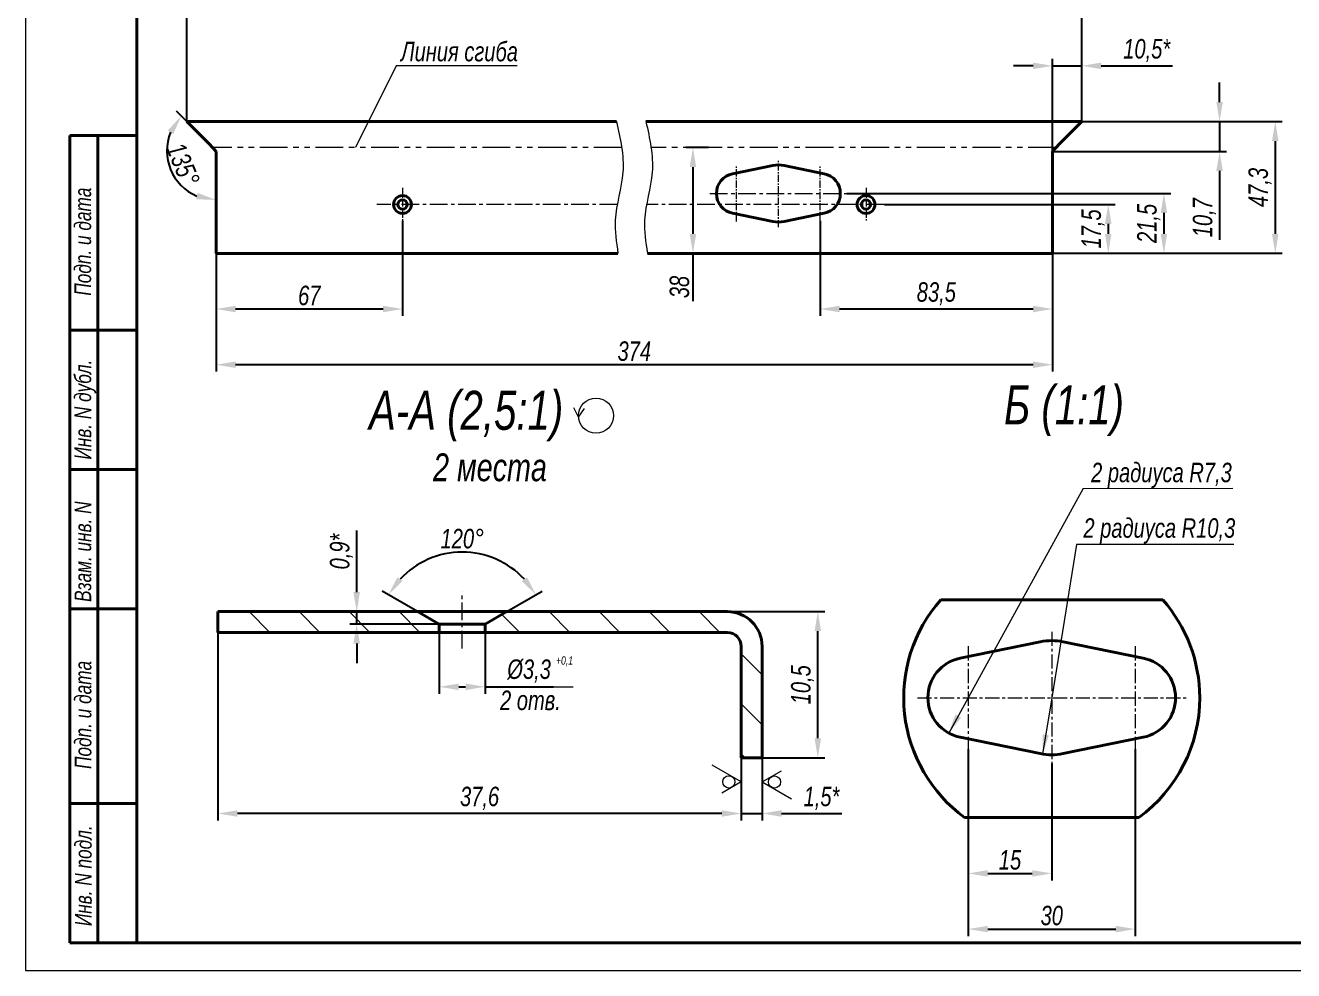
# Model space of a CAD drawing. Header units: millimetres. Extents: x 8428 to 17165, y -24193 to -22478.
# Drawn here: x 8427.6 to 8655.4, y -22774.9 to -22605.1 of the extents above; entities that cross this region are included whole.
import ezdxf

# ---------------------------------------------------------------- set-up
doc = ezdxf.new("R2010")
doc.units = ezdxf.units.MM
doc.linetypes.add('LT_04', pattern=[20, 10, -2, 2, -2, 2, -2])
doc.linetypes.add('LT_08', pattern=[10.16, 6.35, -1.27, 1.27, -1.27])
for name, color, linetype, lineweight in [('Layer_01', 3, 'Continuous', 13), ('Layer_02', 5, 'LT_04', 13), ('Layer_05', 7, 'Continuous', 40), ('Layer_08', 1, 'Continuous', 15), ('Layer_09', 6, 'Continuous', 15), ('Layer_13', 1, 'Continuous', 13), ('Layer_15', 7, 'Continuous', 40)]:
    doc.layers.add(name, color=color, linetype=linetype, lineweight=lineweight)
doc.styles.add('Style_01', font='ARIALNI.TTF', dxfattribs={"width": 0.9, "height": 3.5})
doc.dimstyles.new('DimStyle_05', dxfattribs={"dimtxt": 3.5, "dimasz": 3.5, "dimexe": 1.25, "dimexo": 0, "dimtad": 1, "dimlfac": 2, "dimtxsty": 'Style_01', "dimcen": 0, "dimazin": 3, "dimtfac": 1, "dimtmove": 0, "dimatfit": 3})

# ---------------------------------------------------------------- blocks, each defined once
blk = doc.blocks.new('Block_146')
at = {"layer": 'Layer_05', "linetype": 'Continuous', "lineweight": 15}
for p, q in [((0, 297.18), (0, 0.18)), ((0, 0.18), (420, 0.18))]:
    blk.add_line(p, q, dxfattribs=at)
at = {"layer": 'Layer_05', "linetype": 'Continuous'}
for p, q in [((20, 292.18), (20, 5.18)), ((8, 5.18), (8, 150.18)), ((8, 150.18), (20, 150.18)), ((13, 5.18), (13, 150.18)), ((8, 115.18), (20, 115.18)), ((8, 90.18), (20, 90.18)), ((8, 65.18), (20, 65.18)), ((8, 30.18), (20, 30.18)), ((8, 5.18), (20, 5.18)), ((20, 5.18), (415, 5.18))]:
    blk.add_line(p, q, dxfattribs=at)
at = {"layer": 'Layer_05', "linetype": 'Continuous', "style": 'Style_01', "width": 0.9}
for s, p in [('Подп. и дата', (11.81, 121.4)), ('Инв. N дубл.', (11.82, 91.97)), ('Взам. инв. N', (11.83, 66.4)), ('Подп. и дата', (11.85, 36.4)), ('Инв. N подл.', (11.9, 8.18))]:
    blk.add_text(s, height=3, rotation=90, dxfattribs=at).set_placement(p)
blk = doc.blocks.new('*D962')
at = {"layer": 'Defpoints', "color": 0, "ltscale": 0.5, "transparency": 16777216}
for p in [(8501.95, -22710.42), (8487.08, -22712.67), (8501.9, -22712.67)]:
    blk.add_point(p, dxfattribs=at)
at = {"layer": 'Layer_08', "color": 0, "lineweight": -2, "ltscale": 0.5, "transparency": 16777216}
for p, q in [((8487.08, -22706.92), (8487.08, -22695.83)), ((8501.95, -22710.42), (8485.83, -22710.42)), ((8487.08, -22712.67), (8487.08, -22710.42)), ((8501.9, -22712.67), (8485.83, -22712.67)), ((8487.08, -22716.17), (8487.08, -22719.67))]:
    blk.add_line(p, q, dxfattribs=at)
at = {"layer": 'Layer_08', "color": 0, "ltscale": 0.5, "transparency": 16777216}
for points in [[(8486.49, -22706.92), (8487.66, -22706.92), (8487.08, -22710.42)], [(8486.49, -22716.17), (8487.66, -22716.17), (8487.08, -22712.67)]]:
    blk.add_solid(points, dxfattribs=at)
at = {"layer": 'Layer_08', "color": 0, "ltscale": 0.5, "transparency": 16777216, "insert": (8484.34, -22699.63), "char_height": 3.5, "attachment_point": 5, "rotation": 90, "style": 'Style_01'}
blk.add_mtext('0,9*', dxfattribs=at)
blk = doc.blocks.new('*D963')
at = {"layer": 'Defpoints', "color": 0, "ltscale": 0.5, "transparency": 16777216}
for p in [(8511.27, -22700.67), (8498.01, -22710.42), (8514.05, -22710.42), (8501.9, -22712.67), (8510.15, -22712.67)]:
    blk.add_point(p, dxfattribs=at)
at = {"layer": 'Layer_08', "color": 0, "lineweight": -2, "ltscale": 0.5, "transparency": 16777216}
for p, q in [((8498.01, -22710.42), (8491.68, -22706.77)), ((8514.05, -22710.42), (8520.37, -22706.77))]:
    blk.add_line(p, q, dxfattribs=at)
blk.add_arc((8506.03, -22715.05), 15.31, 43.1247, 136.8753, dxfattribs=at)
at = {"layer": 'Layer_08', "color": 0, "ltscale": 0.5, "transparency": 16777216}
for points in [[(8495.32, -22704.93), (8494.38, -22704.24), (8492.77, -22707.4)], [(8517.67, -22704.24), (8516.74, -22704.93), (8519.29, -22707.4)]]:
    blk.add_solid(points, dxfattribs=at)
at = {"layer": 'Layer_08', "color": 0, "ltscale": 0.5, "transparency": 16777216, "insert": (8506.03, -22697.33), "char_height": 3.5, "attachment_point": 5, "style": 'Style_01'}
blk.add_mtext('120°', dxfattribs=at)
blk = doc.blocks.new('*D958')
at = {"layer": 'Defpoints', "color": 0, "ltscale": 0.5, "transparency": 16777216}
for p in [(8501.9, -22714.17), (8510.15, -22714.17), (8510.15, -22723.92)]:
    blk.add_point(p, dxfattribs=at)
at = {"layer": 'Layer_08', "color": 0, "lineweight": -2, "ltscale": 0.5, "transparency": 16777216}
for p, q in [((8501.9, -22714.17), (8501.9, -22725.17)), ((8510.15, -22714.17), (8510.15, -22725.17)), ((8505.4, -22723.92), (8506.65, -22723.92)), ((8510.15, -22723.92), (8522.43, -22723.92))]:
    blk.add_line(p, q, dxfattribs=at)
at = {"layer": 'Layer_08', "color": 0, "ltscale": 0.5, "transparency": 16777216}
for points in [[(8505.4, -22723.34), (8505.4, -22724.51), (8501.9, -22723.92)], [(8506.65, -22723.34), (8506.65, -22724.51), (8510.15, -22723.92)]]:
    blk.add_solid(points, dxfattribs=at)
at = {"layer": 'Layer_08', "color": 0, "ltscale": 0.5, "transparency": 16777216, "insert": (8518.04, -22721.08), "char_height": 3.5, "attachment_point": 5, "style": 'Style_01'}
blk.add_mtext('%%C3,3', dxfattribs=at)
blk = doc.blocks.new('*D959')
at = {"layer": 'Defpoints', "color": 0, "ltscale": 0.5, "transparency": 16777216}
for p in [(8548.97, -22710.42), (8569.9, -22710.42), (8559.9, -22736.67)]:
    blk.add_point(p, dxfattribs=at)
at = {"layer": 'Layer_08', "color": 0, "lineweight": -2, "ltscale": 0.5, "transparency": 16777216}
for p, q in [((8548.97, -22710.42), (8571.15, -22710.42)), ((8569.9, -22733.17), (8569.9, -22713.92)), ((8559.9, -22736.67), (8571.15, -22736.67))]:
    blk.add_line(p, q, dxfattribs=at)
at = {"layer": 'Layer_08', "color": 0, "ltscale": 0.5, "transparency": 16777216}
for points in [[(8569.32, -22713.92), (8570.49, -22713.92), (8569.9, -22710.42)], [(8569.32, -22733.17), (8570.49, -22733.17), (8569.9, -22736.67)]]:
    blk.add_solid(points, dxfattribs=at)
at = {"layer": 'Layer_08', "color": 0, "ltscale": 0.5, "transparency": 16777216, "insert": (8567.17, -22723.55), "char_height": 3.5, "attachment_point": 5, "rotation": 90, "style": 'Style_01'}
blk.add_mtext('10,5', dxfattribs=at)
blk = doc.blocks.new('*D960')
at = {"layer": 'Defpoints', "color": 0, "ltscale": 0.5, "transparency": 16777216}
for p in [(8556.15, -22736.67), (8559.9, -22736.67), (8559.9, -22746.67)]:
    blk.add_point(p, dxfattribs=at)
at = {"layer": 'Layer_08', "color": 0, "lineweight": -2, "ltscale": 0.5, "transparency": 16777216}
for p, q in [((8556.15, -22736.67), (8556.15, -22747.92)), ((8559.9, -22736.67), (8559.9, -22747.92)), ((8552.65, -22746.67), (8549.15, -22746.67)), ((8556.15, -22746.67), (8559.9, -22746.67)), ((8563.4, -22746.67), (8574.21, -22746.67))]:
    blk.add_line(p, q, dxfattribs=at)
at = {"layer": 'Layer_08', "color": 0, "ltscale": 0.5, "transparency": 16777216}
for points in [[(8552.65, -22746.09), (8552.65, -22747.26), (8556.15, -22746.67)], [(8563.4, -22746.09), (8563.4, -22747.26), (8559.9, -22746.67)]]:
    blk.add_solid(points, dxfattribs=at)
at = {"layer": 'Layer_08', "color": 0, "ltscale": 0.5, "transparency": 16777216, "insert": (8570.56, -22743.94), "char_height": 3.5, "attachment_point": 5, "style": 'Style_01'}
blk.add_mtext('1,5*', dxfattribs=at)
blk = doc.blocks.new('*D961')
at = {"layer": 'Defpoints', "color": 0, "ltscale": 0.5, "transparency": 16777216}
for p in [(8462.15, -22714.17), (8556.15, -22736.67), (8462.15, -22746.67)]:
    blk.add_point(p, dxfattribs=at)
at = {"layer": 'Layer_08', "color": 0, "lineweight": -2, "ltscale": 0.5, "transparency": 16777216}
for p, q in [((8462.15, -22714.17), (8462.15, -22747.92)), ((8556.15, -22736.67), (8556.15, -22747.92)), ((8552.65, -22746.67), (8465.65, -22746.67))]:
    blk.add_line(p, q, dxfattribs=at)
at = {"layer": 'Layer_08', "color": 0, "ltscale": 0.5, "transparency": 16777216}
for points in [[(8465.65, -22746.09), (8465.65, -22747.26), (8462.15, -22746.67)], [(8552.65, -22746.09), (8552.65, -22747.26), (8556.15, -22746.67)]]:
    blk.add_solid(points, dxfattribs=at)
at = {"layer": 'Layer_08', "color": 0, "ltscale": 0.5, "transparency": 16777216, "insert": (8509.15, -22743.94), "char_height": 3.5, "attachment_point": 5, "style": 'Style_01'}
blk.add_mtext('37,6', dxfattribs=at)
blk = doc.blocks.new('*D972')
at = {"layer": 'Defpoints', "color": 0, "ltscale": 0.5, "transparency": 16777216}
for p in [(8617.32, -22612.4), (8617.32, -22622.4), (8612.07, -22627.77)]:
    blk.add_point(p, dxfattribs=at)
at = {"layer": 'Layer_08', "color": 0, "lineweight": -2, "ltscale": 0.5, "transparency": 16777216}
for p, q in [((8612.07, -22627.77), (8612.07, -22611.15)), ((8617.32, -22622.4), (8617.32, -22611.15)), ((8608.57, -22612.4), (8605.07, -22612.4)), ((8612.07, -22612.4), (8617.32, -22612.4)), ((8620.82, -22612.4), (8633.63, -22612.4))]:
    blk.add_line(p, q, dxfattribs=at)
at = {"layer": 'Layer_08', "color": 0, "ltscale": 0.5, "transparency": 16777216}
for points in [[(8608.57, -22611.81), (8608.57, -22612.98), (8612.07, -22612.4)], [(8620.82, -22611.81), (8620.82, -22612.98), (8617.32, -22612.4)]]:
    blk.add_solid(points, dxfattribs=at)
at = {"layer": 'Layer_08', "color": 0, "ltscale": 0.5, "transparency": 16777216, "insert": (8628.98, -22609.66), "char_height": 3.5, "attachment_point": 5, "style": 'Style_01'}
blk.add_mtext('10,5*', dxfattribs=at)
blk = doc.blocks.new('*D973')
at = {"layer": 'Defpoints', "color": 0, "ltscale": 0.5, "transparency": 16777216}
for p in [(8456.56, -22602.4), (8456.56, -22622.4), (8617.32, -22622.4)]:
    blk.add_point(p, dxfattribs=at)
at = {"layer": 'Layer_08', "color": 0, "lineweight": -2, "ltscale": 0.5, "transparency": 16777216}
for p, q in [((8456.56, -22622.4), (8456.56, -22601.15)), ((8613.82, -22602.4), (8460.06, -22602.4)), ((8617.32, -22622.4), (8617.32, -22601.15))]:
    blk.add_line(p, q, dxfattribs=at)
at = {"layer": 'Layer_08', "color": 0, "ltscale": 0.5, "transparency": 16777216}
for points in [[(8460.06, -22601.81), (8460.06, -22602.98), (8456.56, -22602.4)], [(8613.82, -22601.81), (8613.82, -22602.98), (8617.32, -22602.4)]]:
    blk.add_solid(points, dxfattribs=at)
at = {"layer": 'Layer_08', "color": 0, "ltscale": 0.5, "transparency": 16777216, "insert": (8536.94, -22599.99), "char_height": 3.5, "attachment_point": 5, "style": 'Style_01'}
blk.add_mtext('395*', dxfattribs=at)
blk = doc.blocks.new('*D974')
at = {"layer": 'Defpoints', "color": 0, "ltscale": 0.5, "transparency": 16777216}
for p in [(8617.32, -22622.4), (8642.07, -22622.4), (8612.07, -22627.77)]:
    blk.add_point(p, dxfattribs=at)
at = {"layer": 'Layer_08', "color": 0, "lineweight": -2, "ltscale": 0.5, "transparency": 16777216}
for p, q in [((8642.07, -22618.9), (8642.07, -22615.4)), ((8617.32, -22622.4), (8643.32, -22622.4)), ((8642.07, -22622.4), (8642.07, -22627.77)), ((8612.07, -22627.77), (8643.32, -22627.77)), ((8642.07, -22631.27), (8642.07, -22643.62))]:
    blk.add_line(p, q, dxfattribs=at)
at = {"layer": 'Layer_08', "color": 0, "ltscale": 0.5, "transparency": 16777216}
for points in [[(8641.48, -22618.9), (8642.65, -22618.9), (8642.07, -22622.4)], [(8641.48, -22631.27), (8642.65, -22631.27), (8642.07, -22627.77)]]:
    blk.add_solid(points, dxfattribs=at)
at = {"layer": 'Layer_08', "color": 0, "ltscale": 0.5, "transparency": 16777216, "insert": (8639.33, -22639.67), "char_height": 3.5, "attachment_point": 5, "rotation": 90, "style": 'Style_01'}
blk.add_mtext('10,7', dxfattribs=at)
blk = doc.blocks.new('*D975')
at = {"layer": 'Defpoints', "color": 0, "ltscale": 0.5, "transparency": 16777216}
for p in [(8617.32, -22622.4), (8612.07, -22646.07), (8652.07, -22646.07)]:
    blk.add_point(p, dxfattribs=at)
at = {"layer": 'Layer_08', "color": 0, "lineweight": -2, "ltscale": 0.5, "transparency": 16777216}
for p, q in [((8617.32, -22622.4), (8653.32, -22622.4)), ((8652.07, -22625.9), (8652.07, -22642.57)), ((8612.07, -22646.07), (8653.32, -22646.07))]:
    blk.add_line(p, q, dxfattribs=at)
at = {"layer": 'Layer_08', "color": 0, "ltscale": 0.5, "transparency": 16777216}
for points in [[(8651.48, -22625.9), (8652.65, -22625.9), (8652.07, -22622.4)], [(8651.48, -22642.57), (8652.65, -22642.57), (8652.07, -22646.07)]]:
    blk.add_solid(points, dxfattribs=at)
at = {"layer": 'Layer_08', "color": 0, "ltscale": 0.5, "transparency": 16777216, "insert": (8649.33, -22634.24), "char_height": 3.5, "attachment_point": 5, "rotation": 90, "style": 'Style_01'}
blk.add_mtext('47,3', dxfattribs=at)
blk = doc.blocks.new('*D976')
at = {"layer": 'Defpoints', "color": 0, "ltscale": 0.5, "transparency": 16777216}
for p in [(8575.11, -22635.32), (8576.74, -22646.07), (8632.07, -22646.07)]:
    blk.add_point(p, dxfattribs=at)
at = {"layer": 'Layer_08', "color": 0, "lineweight": -2, "ltscale": 0.5, "transparency": 16777216}
for p, q in [((8575.11, -22635.32), (8633.32, -22635.32)), ((8632.07, -22638.82), (8632.07, -22642.57)), ((8576.74, -22646.07), (8633.32, -22646.07))]:
    blk.add_line(p, q, dxfattribs=at)
at = {"layer": 'Layer_08', "color": 0, "ltscale": 0.5, "transparency": 16777216}
for points in [[(8631.48, -22638.82), (8632.65, -22638.82), (8632.07, -22635.32)], [(8631.48, -22642.57), (8632.65, -22642.57), (8632.07, -22646.07)]]:
    blk.add_solid(points, dxfattribs=at)
at = {"layer": 'Layer_08', "color": 0, "ltscale": 0.5, "transparency": 16777216, "insert": (8629.33, -22640.7), "char_height": 3.5, "attachment_point": 5, "rotation": 90, "style": 'Style_01'}
blk.add_mtext('21,5', dxfattribs=at)
blk = doc.blocks.new('*D977')
at = {"layer": 'Defpoints', "color": 0, "ltscale": 0.5, "transparency": 16777216}
for p in [(8581.86, -22637.3), (8587.67, -22646.07), (8622.07, -22646.07)]:
    blk.add_point(p, dxfattribs=at)
at = {"layer": 'Layer_08', "color": 0, "lineweight": -2, "ltscale": 0.5, "transparency": 16777216}
for p, q in [((8581.86, -22637.3), (8623.32, -22637.3)), ((8622.07, -22640.8), (8622.07, -22642.57)), ((8587.67, -22646.07), (8623.32, -22646.07))]:
    blk.add_line(p, q, dxfattribs=at)
at = {"layer": 'Layer_08', "color": 0, "ltscale": 0.5, "transparency": 16777216}
for points in [[(8621.48, -22640.8), (8622.65, -22640.8), (8622.07, -22637.3)], [(8621.48, -22642.57), (8622.65, -22642.57), (8622.07, -22646.07)]]:
    blk.add_solid(points, dxfattribs=at)
at = {"layer": 'Layer_08', "color": 0, "ltscale": 0.5, "transparency": 16777216, "insert": (8619.33, -22641.68), "char_height": 3.5, "attachment_point": 5, "rotation": 90, "style": 'Style_01'}
blk.add_mtext('17,5', dxfattribs=at)
blk = doc.blocks.new('*D978')
at = {"layer": 'Defpoints', "color": 0, "ltscale": 0.5, "transparency": 16777216}
for p in [(8456.56, -22622.4), (8452.98, -22627.65), (8460.56, -22626.4), (8461.81, -22627.77), (8461.81, -22646.07)]:
    blk.add_point(p, dxfattribs=at)
at = {"layer": 'Layer_08', "color": 0, "lineweight": -2, "ltscale": 0.5, "transparency": 16777216}
blk.add_line((8456.56, -22622.4), (8454.69, -22620.52), dxfattribs=at)
blk.add_arc((8461.81, -22627.65), 8.83, 157.8614, 247.1386, dxfattribs=at)
at = {"layer": 'Layer_08', "color": 0, "ltscale": 0.5, "transparency": 16777216}
for points in [[(8453.15, -22624), (8454.12, -22624.64), (8455.57, -22621.4)], [(8458.5, -22635.21), (8458.27, -22636.36), (8461.81, -22636.48)]]:
    blk.add_solid(points, dxfattribs=at)
at = {"layer": 'Layer_08', "color": 0, "ltscale": 0.5, "transparency": 16777216, "insert": (8455.88, -22630.1), "char_height": 3.5, "attachment_point": 5, "rotation": 292.5, "style": 'Style_01'}
blk.add_mtext('135°', dxfattribs=at)
blk = doc.blocks.new('*D979')
at = {"layer": 'Defpoints', "color": 0, "ltscale": 0.5, "transparency": 16777216}
for p in [(8495.31, -22640.26), (8461.81, -22643.05), (8461.81, -22656.07)]:
    blk.add_point(p, dxfattribs=at)
at = {"layer": 'Layer_08', "color": 0, "lineweight": -2, "ltscale": 0.5, "transparency": 16777216}
for p, q in [((8495.31, -22640.26), (8495.31, -22657.32)), ((8461.81, -22643.05), (8461.81, -22657.32)), ((8491.81, -22656.07), (8465.31, -22656.07))]:
    blk.add_line(p, q, dxfattribs=at)
at = {"layer": 'Layer_08', "color": 0, "ltscale": 0.5, "transparency": 16777216}
for points in [[(8465.31, -22655.49), (8465.31, -22656.66), (8461.81, -22656.07)], [(8491.81, -22655.49), (8491.81, -22656.66), (8495.31, -22656.07)]]:
    blk.add_solid(points, dxfattribs=at)
at = {"layer": 'Layer_08', "color": 0, "ltscale": 0.5, "transparency": 16777216, "insert": (8478.56, -22653.66), "char_height": 3.5, "attachment_point": 5, "style": 'Style_01'}
blk.add_mtext('67', dxfattribs=at)
blk = doc.blocks.new('*D980')
at = {"layer": 'Defpoints', "color": 0, "ltscale": 0.5, "transparency": 16777216}
for p in [(8570.32, -22640.21), (8612.07, -22640.21), (8570.32, -22656.07)]:
    blk.add_point(p, dxfattribs=at)
at = {"layer": 'Layer_08', "color": 0, "lineweight": -2, "ltscale": 0.5, "transparency": 16777216}
for p, q in [((8570.32, -22640.21), (8570.32, -22657.32)), ((8612.07, -22640.21), (8612.07, -22657.32)), ((8608.57, -22656.07), (8573.82, -22656.07))]:
    blk.add_line(p, q, dxfattribs=at)
at = {"layer": 'Layer_08', "color": 0, "ltscale": 0.5, "transparency": 16777216}
for points in [[(8573.82, -22655.49), (8573.82, -22656.66), (8570.32, -22656.07)], [(8608.57, -22655.49), (8608.57, -22656.66), (8612.07, -22656.07)]]:
    blk.add_solid(points, dxfattribs=at)
at = {"layer": 'Layer_08', "color": 0, "ltscale": 0.5, "transparency": 16777216, "insert": (8591.19, -22653.34), "char_height": 3.5, "attachment_point": 5, "style": 'Style_01'}
blk.add_mtext('83,5', dxfattribs=at)
blk = doc.blocks.new('*D981')
at = {"layer": 'Defpoints', "color": 0, "ltscale": 0.5, "transparency": 16777216}
for p in [(8461.81, -22636.92), (8612.07, -22643.21), (8461.81, -22666.07)]:
    blk.add_point(p, dxfattribs=at)
at = {"layer": 'Layer_08', "color": 0, "lineweight": -2, "ltscale": 0.5, "transparency": 16777216}
for p, q in [((8461.81, -22636.92), (8461.81, -22667.32)), ((8612.07, -22643.21), (8612.07, -22667.32)), ((8608.57, -22666.07), (8465.31, -22666.07))]:
    blk.add_line(p, q, dxfattribs=at)
at = {"layer": 'Layer_08', "color": 0, "ltscale": 0.5, "transparency": 16777216}
for points in [[(8465.31, -22665.49), (8465.31, -22666.66), (8461.81, -22666.07)], [(8608.57, -22665.49), (8608.57, -22666.66), (8612.07, -22666.07)]]:
    blk.add_solid(points, dxfattribs=at)
at = {"layer": 'Layer_08', "color": 0, "ltscale": 0.5, "transparency": 16777216, "insert": (8536.94, -22663.66), "char_height": 3.5, "attachment_point": 5, "style": 'Style_01'}
blk.add_mtext('374', dxfattribs=at)
blk = doc.blocks.new('*D982')
at = {"layer": 'Defpoints', "color": 0, "ltscale": 0.5, "transparency": 16777216}
for p in [(8550.28, -22627.09), (8547.47, -22646.07), (8560.48, -22646.07)]:
    blk.add_point(p, dxfattribs=at)
at = {"layer": 'Layer_08', "color": 0, "lineweight": -2, "ltscale": 0.5, "transparency": 16777216}
for p, q in [((8550.28, -22627.09), (8546.22, -22627.09)), ((8547.47, -22630.59), (8547.47, -22642.57)), ((8560.48, -22646.07), (8546.22, -22646.07)), ((8547.47, -22646.07), (8547.47, -22654.67))]:
    blk.add_line(p, q, dxfattribs=at)
at = {"layer": 'Layer_08', "color": 0, "ltscale": 0.5, "transparency": 16777216}
for points in [[(8546.89, -22630.59), (8548.06, -22630.59), (8547.47, -22627.09)], [(8546.89, -22642.57), (8548.06, -22642.57), (8547.47, -22646.07)]]:
    blk.add_solid(points, dxfattribs=at)
at = {"layer": 'Layer_08', "color": 0, "ltscale": 0.5, "transparency": 16777216, "insert": (8545.06, -22652.12), "char_height": 3.5, "attachment_point": 5, "rotation": 90, "style": 'Style_01'}
blk.add_mtext('38', dxfattribs=at)
blk = doc.blocks.new('*D983')
at = {"layer": 'Defpoints', "color": 0, "ltscale": 0.5, "transparency": 16777216}
for p in [(8596.92, -22735.12), (8611.92, -22737.72), (8611.92, -22757.43)]:
    blk.add_point(p, dxfattribs=at)
at = {"layer": 'Layer_08', "color": 0, "lineweight": -2, "ltscale": 0.5, "transparency": 16777216}
for p, q in [((8596.92, -22735.12), (8596.92, -22758.68)), ((8611.92, -22737.72), (8611.92, -22758.68)), ((8600.42, -22757.43), (8608.42, -22757.43))]:
    blk.add_line(p, q, dxfattribs=at)
at = {"layer": 'Layer_08', "color": 0, "ltscale": 0.5, "transparency": 16777216}
for points in [[(8600.42, -22756.85), (8600.42, -22758.02), (8596.92, -22757.43)], [(8608.42, -22756.85), (8608.42, -22758.02), (8611.92, -22757.43)]]:
    blk.add_solid(points, dxfattribs=at)
at = {"layer": 'Layer_08', "color": 0, "ltscale": 0.5, "transparency": 16777216, "insert": (8604.42, -22755.02), "char_height": 3.5, "attachment_point": 5, "style": 'Style_01'}
blk.add_mtext('15', dxfattribs=at)
blk = doc.blocks.new('*D984')
at = {"layer": 'Defpoints', "color": 0, "ltscale": 0.5, "transparency": 16777216}
for p in [(8596.92, -22735.12), (8626.92, -22735.12), (8626.92, -22767.43)]:
    blk.add_point(p, dxfattribs=at)
at = {"layer": 'Layer_08', "color": 0, "lineweight": -2, "ltscale": 0.5, "transparency": 16777216}
for p, q in [((8596.92, -22735.12), (8596.92, -22768.68)), ((8626.92, -22735.12), (8626.92, -22768.68)), ((8600.42, -22767.43), (8623.42, -22767.43))]:
    blk.add_line(p, q, dxfattribs=at)
at = {"layer": 'Layer_08', "color": 0, "ltscale": 0.5, "transparency": 16777216}
for points in [[(8600.42, -22766.85), (8600.42, -22768.02), (8596.92, -22767.43)], [(8623.42, -22766.85), (8623.42, -22768.02), (8626.92, -22767.43)]]:
    blk.add_solid(points, dxfattribs=at)
at = {"layer": 'Layer_08', "color": 0, "ltscale": 0.5, "transparency": 16777216, "insert": (8611.92, -22765.02), "char_height": 3.5, "attachment_point": 5, "style": 'Style_01'}
blk.add_mtext('30', dxfattribs=at)

msp = doc.modelspace()

# ---------------------------------------------------------------- hatches: boundary and pattern name
at = {"linetype": 'Continuous', "lineweight": 18}
h = msp.add_hatch(dxfattribs=at)
h.set_pattern_fill('ANSI31', scale=2, angle=-90, style=0)
h.paths.add_polyline_path([(8462.1528, -22710.4232), (8462.1528, -22714.1732), (8501.9028, -22714.1732), (8501.9028, -22712.6732), (8498.0057, -22710.4232)], flags=0)
h = msp.add_hatch(dxfattribs=at)
h.set_pattern_fill('ANSI31', scale=2, angle=-90, style=0)
edge = h.paths.add_edge_path(flags=0)
edge.add_line((8556.1528, -22736.6732), (8559.9028, -22736.6732))
edge.add_line((8559.9028, -22736.6732), (8559.9028, -22716.6732))
edge.add_arc((8553.6528, -22716.6732), 6.25, 360, 450)
edge.add_line((8553.6528, -22710.4232), (8514.0499, -22710.4232))
edge.add_line((8514.0499, -22710.4232), (8510.1528, -22712.6732))
edge.add_line((8510.1528, -22712.6732), (8510.1528, -22714.1732))
edge.add_line((8510.1528, -22714.1732), (8553.6528, -22714.1732))
edge.add_arc((8553.6528, -22716.6732), 2.5, 0, 90, ccw=False)
edge.add_line((8556.1528, -22716.6732), (8556.1528, -22736.6732))

# ---------------------------------------------------------------- linework, layer by layer
at = {"layer": 'Layer_02', "color": 4, "ltscale": 0.5}
for p, q in [((8534.6727, -22627.0851), (8461.1888, -22627.0851)), ((8612.6933, -22627.0851), (8539.9501, -22627.0851))]:
    msp.add_line(p, q, dxfattribs=at)
at = {"layer": 'Layer_08', "linetype": 'Continuous', "lineweight": 13, "ltscale": 0.5}
for p, q in [((8617.5484, -22688.3321), (8596.9196, -22725.8821)), ((8616.3642, -22698.3321), (8611.9196, -22725.8821)), ((8644.6497, -22698.3321), (8616.3642, -22698.3321))]:
    msp.add_line(p, q, dxfattribs=at)
at = {"layer": 'Layer_08', "ltscale": 0.5}
for p, q in [((8617.5484, -22688.3321), (8644.4292, -22688.2514)), ((8522.4254, -22723.9232), (8525.9716, -22723.9232)), ((8596.9196, -22725.8821), (8593.4287, -22732.2363)), ((8611.9196, -22725.8821), (8610.287, -22736.0012))]:
    msp.add_line(p, q, dxfattribs=at)
for points in [[(8594.6027, -22728.8879), (8595.6252, -22729.4496), (8593.4287, -22732.2363)], [(8610.2686, -22732.453), (8611.4204, -22732.6388), (8610.287, -22736.0012)]]:
    msp.add_solid(points, dxfattribs=at)
at = {"layer": 'Layer_09', "linetype": 'LT_08', "ltscale": 0.2}
for p, q in [((8562.8177, -22641.3796), (8562.8177, -22629.265)), ((8555.3183, -22640.3789), (8555.3183, -22630.2657)), ((8570.3183, -22640.3789), (8570.3183, -22630.2657)), ((8495.3138, -22634.3355), (8495.3138, -22640.2591)), ((8578.5683, -22634.3355), (8578.5683, -22640.2591))]:
    msp.add_line(p, q, dxfattribs=at)
at = {"layer": 'Layer_09', "linetype": 'LT_08', "ltscale": 0.5}
for p, q in [((8550.5282, -22635.3223), (8575.1072, -22635.3223)), ((8533.87, -22637.2973), (8490.7067, -22637.2973)), ((8581.8609, -22637.2973), (8539.1474, -22637.2973)), ((8506.0278, -22717.0418), (8506.0278, -22706.8582))]:
    msp.add_line(p, q, dxfattribs=at)
at = {"layer": 'Layer_09'}
for q in [(8526.0711, -22673.804), (8527.9828, -22673.9359)]:
    msp.add_line((8526.914, -22675.5075), q, dxfattribs=at)
at = {"layer": 'Layer_09', "linetype": 'LT_08', "ltscale": 0.4}
for p, q in [((8611.9196, -22714.0482), (8611.9196, -22737.7159)), ((8596.9196, -22716.6408), (8596.9196, -22735.1233)), ((8626.9196, -22716.6408), (8626.9196, -22735.1233)), ((8587.7962, -22725.8821), (8636.2317, -22725.8821))]:
    msp.add_line(p, q, dxfattribs=at)
at = {"layer": 'Layer_09', "lineweight": 13, "ltscale": 0.303109}
for p, q in [((8556.1528, -22741.0057), (8550.9028, -22737.9746)), ((8559.9028, -22741.0057), (8565.1528, -22744.0368))]:
    msp.add_line(p, q, dxfattribs=at)
at = {"layer": 'Layer_09', "lineweight": 13, "ltscale": 0.141451}
for p, q in [((8559.9028, -22741.0057), (8563.4028, -22738.985)), ((8556.1528, -22741.0057), (8552.6528, -22743.0265))]:
    msp.add_line(p, q, dxfattribs=at)
at = {"layer": 'Layer_09'}
for points in [[(8494.1918, -22612.3978), (8486.8428, -22627.0851)], [(8515.8957, -22612.3978), (8494.1918, -22612.3978)]]:
    msp.add_lwpolyline(points, dxfattribs=at)
msp.add_circle((8530.0586, -22675.2159), 3.1589, dxfattribs=at)
at = {"layer": 'Layer_09', "lineweight": 13}
for centre in [(8553.9235, -22740.9968), (8562.132, -22741.0146)]:
    msp.add_circle(centre, 1.0981, dxfattribs=at)
at = {"layer": 'Layer_09', "ltscale": 0.5}
for points in [[(8533.7576, -22622.3978), (8534.4299, -22625.4402), (8535.7391, -22631.3646), (8532.9605, -22639.1802), (8533.7046, -22644.0733), (8534.0086, -22646.0723)], [(8539.035, -22622.3978), (8539.7073, -22625.4402), (8541.0165, -22631.3646), (8538.238, -22639.1802), (8538.9821, -22644.0733), (8539.2861, -22646.0723)]]:
    msp.add_open_spline(points, degree=3, knots=[0, 0, 0, 0, 9.17631069, 17.86936471, 23.87384353, 23.87384353, 23.87384353, 23.87384353], dxfattribs=at)
at = {"layer": 'Layer_15', "linetype": 'Continuous'}
for p, q in [((8456.5638, -22622.3978), (8460.5638, -22626.3978)), ((8456.5638, -22622.3978), (8533.7576, -22622.3978)), ((8539.035, -22622.3978), (8617.3183, -22622.3978)), ((8617.3183, -22622.3978), (8613.3183, -22626.3978)), ((8460.5638, -22626.3978), (8461.8138, -22627.7723)), ((8461.8138, -22627.7723), (8461.8138, -22646.0723)), ((8612.0683, -22627.7723), (8613.3183, -22626.3978)), ((8612.0683, -22646.0723), (8612.0683, -22627.7723)), ((8561.7933, -22630.3008), (8554.5933, -22631.7705)), ((8571.0433, -22631.7705), (8563.8433, -22630.3008)), ((8554.5933, -22638.8741), (8561.7933, -22640.3437)), ((8563.8433, -22640.3437), (8571.0433, -22638.8741)), ((8461.8138, -22646.0723), (8534.0086, -22646.0723)), ((8539.2861, -22646.0723), (8612.0683, -22646.0723)), ((8591.9897, -22708.2821), (8631.8495, -22708.2821)), ((8498.0057, -22710.4232), (8462.1528, -22710.4232)), ((8462.1528, -22714.1732), (8462.1528, -22710.4232)), ((8498.0057, -22710.4232), (8501.9028, -22712.6732)), ((8498.0057, -22710.4232), (8514.0499, -22710.4232)), ((8510.1528, -22712.6732), (8514.0499, -22710.4232)), ((8553.6528, -22710.4232), (8514.0499, -22710.4232)), ((8501.9028, -22714.1732), (8462.1528, -22714.1732)), ((8510.1528, -22712.6732), (8501.9028, -22712.6732)), ((8501.9028, -22714.1732), (8501.9028, -22712.6732)), ((8501.9028, -22714.1732), (8510.1528, -22714.1732)), ((8510.1528, -22712.6732), (8510.1528, -22714.1732)), ((8553.6528, -22714.1732), (8510.1528, -22714.1732)), ((8556.1528, -22736.6732), (8556.1528, -22716.6732)), ((8559.9028, -22736.6732), (8559.9028, -22716.6732)), ((8609.8696, -22715.8392), (8595.4696, -22718.7785)), ((8628.3696, -22718.7785), (8613.9696, -22715.8392)), ((8595.4696, -22732.9856), (8609.8696, -22735.925)), ((8613.9696, -22735.925), (8628.3696, -22732.9856)), ((8559.9028, -22736.6732), (8556.1528, -22736.6732)), ((8596.2763, -22747.3821), (8627.5628, -22747.3821))]:
    msp.add_line(p, q, dxfattribs=at)
for centre, radius in [((8495.3138, -22637.2973), 1.6044), ((8495.3138, -22637.2973), 0.825), ((8578.5683, -22637.2973), 1.6044), ((8578.5683, -22637.2973), 0.825)]:
    msp.add_circle(centre, radius, dxfattribs=at)
for centre, radius, start, end in [((8555.3183, -22635.3223), 3.625, 101.536959, 258.463041), ((8562.8183, -22635.3223), 5.125, 78.463041, 101.536959), ((8570.3183, -22635.3223), 3.625, 281.536959, 78.463041), ((8562.8183, -22635.3223), 5.125, 258.463041, 281.536959), ((8611.9195, -22725.8821), 26.5887, 138.552413, 233.960663), ((8611.9196, -22725.8821), 26.5887, 359.999979, 41.447596), ((8553.6528, -22716.6732), 6.25, 0, 90), ((8553.6528, -22716.6732), 2.5, 0, 90), ((8611.9196, -22725.8821), 10.25, 78.463047, 101.536953), ((8596.9196, -22725.8821), 7.25, 101.536944, 258.463056), ((8626.9196, -22725.8821), 7.25, 281.537016, 78.462984), ((8611.9196, -22725.8821), 26.5887, 306.039345, 0.000004), ((8611.9196, -22725.8821), 10.25, 258.463047, 281.536953)]:
    msp.add_arc(centre, radius, start, end, dxfattribs=at)

# ---------------------------------------------------------------- block references
at = {"layer": 'Layer_05'}
msp.add_blockref('Block_146', (8427.5641, -22775.0743), dxfattribs=at)

# ---------------------------------------------------------------- texts
at = {"layer": 'Layer_01', "insert": (8516.0379, -22611.633), "char_height": 3.5, "width": 97.569112, "attachment_point": 9, "style": 'Style_01'}
msp.add_mtext('Линия сгиба', dxfattribs=at)
at = {"layer": 'Layer_01', "attachment_point": 1, "style": 'Style_01'}
for s, insert, char_height in [('А-А (2,5:1)', (8489.2917, -22670.7565), 7), ('Б (1:1)', (8603.3502, -22669.7838), 7), ('2 места', (8500.7995, -22681.9908), 5)]:
    msp.add_mtext(s, dxfattribs=dict(at, insert=insert, char_height=char_height))
at = {"layer": 'Layer_08', "ltscale": 0.5, "char_height": 3.5, "attachment_point": 5, "style": 'Style_01'}
for s, insert in [('2 радиуса R7,3', (8631.6251, -22685.9571)), ('2 радиуса R10,3', (8631.2439, -22695.9272)), ('2 отв.', (8518.2823, -22726.3669))]:
    msp.add_mtext(s, dxfattribs=dict(at, insert=insert))
at = {"layer": 'Layer_13', "style": 'Style_01', "width": 0.9}
msp.add_text('+0,1', height=1.5, dxfattribs=at).set_placement((8522.8803, -22719.9427))

# ---------------------------------------------------------------- dimensions: what is measured, and where the dimension line sits
at = {"layer": 'Layer_08', "ltscale": 0.5}
for base, p1, p2, text, picture, middle in [((8456.5638, -22602.3978), (8617.3183, -22622.3978), (8456.5638, -22622.3978), '395*', '*D973', (8536.9411, -22599.9858)), ((8617.3183, -22612.3978), (8612.0683, -22627.7723), (8617.3183, -22622.3978), '<>*', '*D972', (8628.9764, -22609.6623)), ((8461.8138, -22666.0723), (8612.0683, -22643.206), (8461.8138, -22636.9223), '374', '*D981', (8536.9411, -22663.6603)), ((8462.1528, -22746.6732), (8556.1528, -22736.6732), (8462.1528, -22714.1732), '37,6', '*D961', (8509.1528, -22743.9377)), ((8559.9028, -22746.6732), (8556.1528, -22736.6732), (8559.9028, -22736.6732), '1,5*', '*D960', (8570.5574, -22743.9377)), ((8611.9196, -22757.4321), (8596.9196, -22735.1233), (8611.9196, -22737.7159), '15', '*D983', (8604.4196, -22755.0201)), ((8626.9196, -22767.4321), (8596.9196, -22735.1233), (8626.9196, -22735.1233), '30', '*D984', (8611.9196, -22765.0201))]:
    dim = msp.add_linear_dim(base=base, p1=p1, p2=p2, text=text, dimstyle='DimStyle_05', dxfattribs=at)
    dim.commit()
    dim.dimension.update_dxf_attribs({"geometry": picture, "text_midpoint": middle})
for base, p1, p2, text, picture, middle in [((8642.0683, -22622.3978), (8612.0683, -22627.7723), (8617.3183, -22622.3978), '10,7', '*D974', (8642.0683, -22639.6743)), ((8652.0683, -22646.0723), (8617.3183, -22622.3978), (8612.0683, -22646.0723), '47,3', '*D975', (8652.0683, -22634.2351)), ((8547.4729, -22646.0723), (8550.2751, -22627.0851), (8560.4765, -22646.0723), '38', '*D982', (8547.4729, -22652.1193)), ((8487.0775, -22712.6732), (8501.947, -22710.4232), (8501.9028, -22712.6732), '0,9*', '*D962', (8487.0775, -22699.6289))]:
    dim = msp.add_linear_dim(base=base, p1=p1, p2=p2, angle=90, text=text, dimstyle='DimStyle_05', dxfattribs=at)
    dim.commit()
    dim.dimension.update_dxf_attribs({"geometry": picture, "text_midpoint": middle, "dimtype": 160})
dim = msp.add_angular_dim_2l(base=(8452.9836, -22627.6478), line1=((8461.8138, -22627.7723), (8461.8138, -22646.0723)), line2=((8456.5638, -22622.3978), (8460.5638, -22626.3978)), dimstyle='DimStyle_05', dxfattribs=at)
dim.commit()
dim.dimension.update_dxf_attribs({"geometry": '*D978', "text_midpoint": (8453.6557, -22631.027), "dimtype": 162})
dim = msp.add_linear_dim(base=(8632.0683, -22646.0723), p1=(8575.1072, -22635.3223), p2=(8576.7427, -22646.0723), angle=90, dimstyle='DimStyle_05', dxfattribs=at)
dim.commit()
dim.dimension.update_dxf_attribs({"geometry": '*D976', "text_midpoint": (8629.3328, -22640.6973)})
for base, p1, p2, text, picture, middle in [((8622.0683, -22646.0723), (8581.8609, -22637.2973), (8587.6714, -22646.0723), '17,5', '*D977', (8619.3328, -22641.6848)), ((8569.9028, -22710.4232), (8559.9028, -22736.6732), (8548.9668, -22710.4232), '10,5', '*D959', (8567.1673, -22723.5482))]:
    dim = msp.add_linear_dim(base=base, p1=p1, p2=p2, angle=90, text=text, dimstyle='DimStyle_05', dxfattribs=at)
    dim.commit()
    dim.dimension.update_dxf_attribs({"geometry": picture, "text_midpoint": middle})
for base, p1, p2, picture, middle in [((8461.8138, -22656.0723), (8495.3138, -22640.2591), (8461.8138, -22643.0458), '*D979', (8478.5638, -22653.6603)), ((8570.3183, -22656.0723), (8612.0683, -22640.2109), (8570.3183, -22640.2109), '*D980', (8591.1933, -22653.3368))]:
    dim = msp.add_linear_dim(base=base, p1=p1, p2=p2, dimstyle='DimStyle_05', dxfattribs=at)
    dim.commit()
    dim.dimension.update_dxf_attribs({"geometry": picture, "text_midpoint": middle})
dim = msp.add_angular_dim_2l(base=(8511.265, -22700.6655), line1=((8510.1528, -22712.6732), (8514.0499, -22710.4232)), line2=((8498.0057, -22710.4232), (8501.9028, -22712.6732)), dimstyle='DimStyle_05', dxfattribs=at)
dim.commit()
dim.dimension.update_dxf_attribs({"geometry": '*D963', "text_midpoint": (8506.0278, -22697.33)})
dim = msp.add_linear_dim(base=(8510.1528, -22723.9232), p1=(8501.9028, -22714.1732), p2=(8510.1528, -22714.1732), text='%%C3,3', dimstyle='DimStyle_05', dxfattribs=at)
dim.commit()
dim.dimension.update_dxf_attribs({"geometry": '*D958', "text_midpoint": (8518.0391, -22723.9232), "dimtype": 160})

doc.saveas('drawing.dxf')
